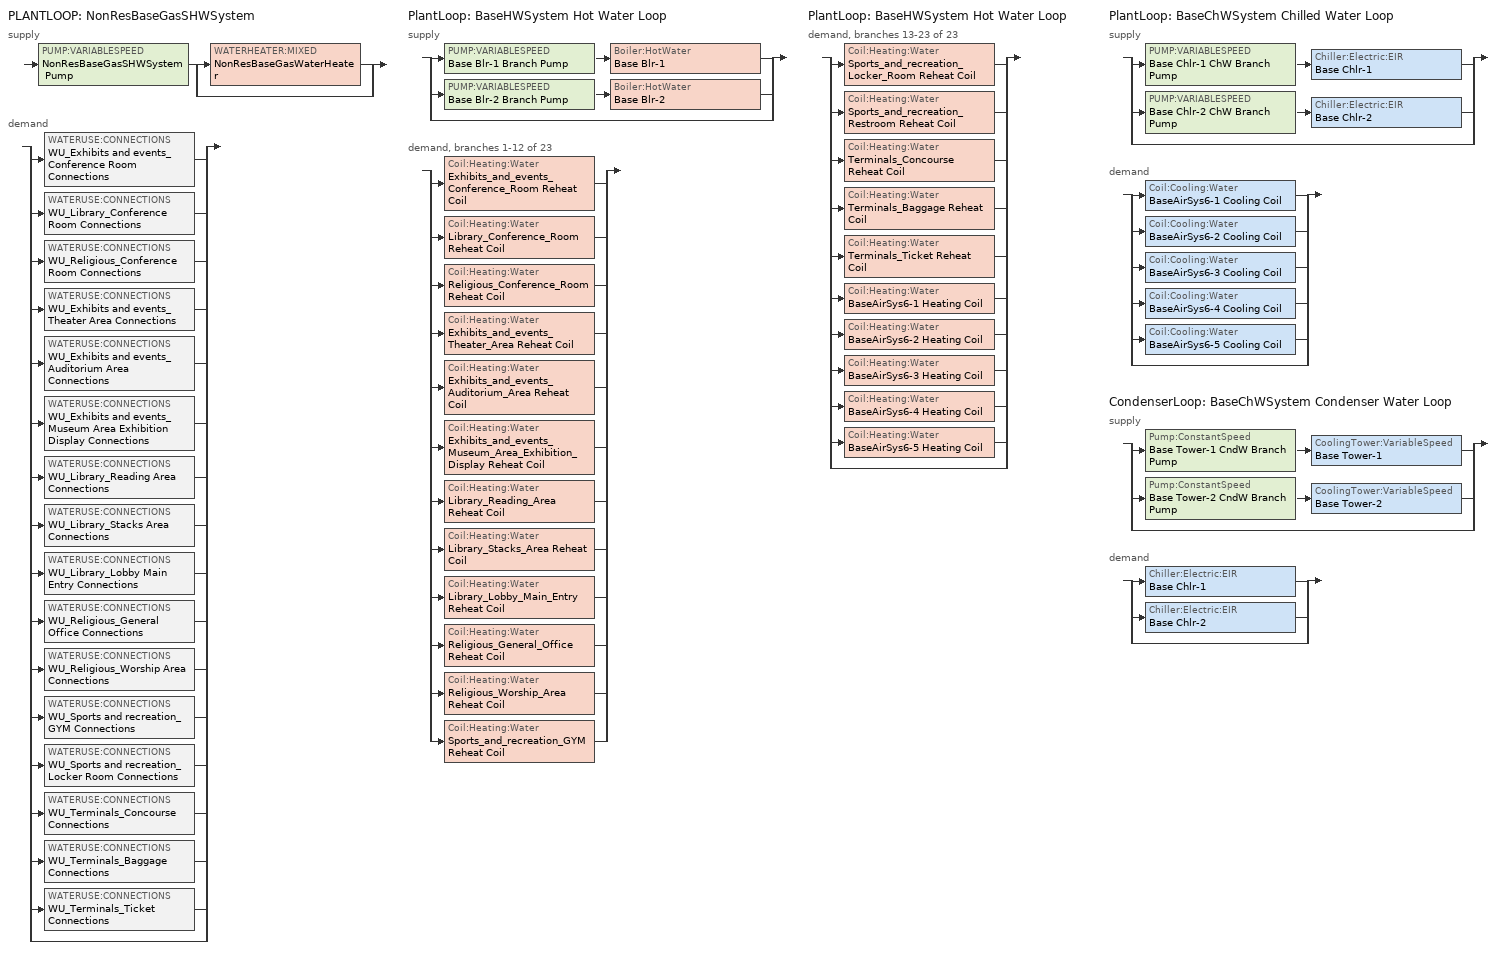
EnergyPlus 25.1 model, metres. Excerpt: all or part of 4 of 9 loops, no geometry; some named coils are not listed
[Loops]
PLANTLOOP 'NonResBaseGasSHWSystem'
 supply: PUMP:VARIABLESPEED 'NonResBaseGasSHWSystem Pump' > split
  | WATERHEATER:MIXED 'NonResBaseGasWaterHeater'
  | bypass
 demand: split
  | WATERUSE:CONNECTIONS 'WU_Exhibits and events_Conference Room Connections'
  | WATERUSE:CONNECTIONS 'WU_Library_Conference Room Connections'
  | WATERUSE:CONNECTIONS 'WU_Religious_Conference Room Connections'
  | WATERUSE:CONNECTIONS 'WU_Exhibits and events_Theater Area Connections'
  | WATERUSE:CONNECTIONS 'WU_Exhibits and events_Auditorium Area Connections'
  | WATERUSE:CONNECTIONS 'WU_Exhibits and events_Museum Area Exhibition Display Connections'
  | WATERUSE:CONNECTIONS 'WU_Library_Reading Area Connections'
  | WATERUSE:CONNECTIONS 'WU_Library_Stacks Area Connections'
  | WATERUSE:CONNECTIONS 'WU_Library_Lobby Main Entry Connections'
  | WATERUSE:CONNECTIONS 'WU_Religious_General Office Connections'
  | WATERUSE:CONNECTIONS 'WU_Religious_Worship Area Connections'
  | WATERUSE:CONNECTIONS 'WU_Sports and recreation_GYM Connections'
  | WATERUSE:CONNECTIONS 'WU_Sports and recreation_Locker Room Connections'
  | WATERUSE:CONNECTIONS 'WU_Terminals_Concourse Connections'
  | WATERUSE:CONNECTIONS 'WU_Terminals_Baggage Connections'
  | WATERUSE:CONNECTIONS 'WU_Terminals_Ticket Connections'
  | bypass
PlantLoop 'BaseHWSystem Hot Water Loop'
 supply: split
  | PUMP:VARIABLESPEED 'Base Blr-1 Branch Pump' > Boiler:HotWater 'Base Blr-1'
  | PUMP:VARIABLESPEED 'Base Blr-2 Branch Pump' > Boiler:HotWater 'Base Blr-2'
  | bypass
 demand, branches 1-12 of 23: split
  | Coil:Heating:Water 'Exhibits_and_events_Conference_Room Reheat Coil'
  | Coil:Heating:Water 'Library_Conference_Room Reheat Coil'
  | Coil:Heating:Water 'Religious_Conference_Room Reheat Coil'
  | Coil:Heating:Water 'Exhibits_and_events_Theater_Area Reheat Coil'
  | Coil:Heating:Water 'Exhibits_and_events_Auditorium_Area Reheat Coil'
  | Coil:Heating:Water 'Exhibits_and_events_Museum_Area_Exhibition_Display Reheat Coil'
  | Coil:Heating:Water 'Library_Reading_Area Reheat Coil'
  | Coil:Heating:Water 'Library_Stacks_Area Reheat Coil'
  | Coil:Heating:Water 'Library_Lobby_Main_Entry Reheat Coil'
  | Coil:Heating:Water 'Religious_General_Office Reheat Coil'
  | Coil:Heating:Water 'Religious_Worship_Area Reheat Coil'
  | Coil:Heating:Water 'Sports_and_recreation_GYM Reheat Coil'
PlantLoop 'BaseHWSystem Hot Water Loop'
 demand, branches 13-23 of 23: split
  | Coil:Heating:Water 'Sports_and_recreation_Locker_Room Reheat Coil'
  | Coil:Heating:Water 'Sports_and_recreation_Restroom Reheat Coil'
  | Coil:Heating:Water 'Terminals_Concourse Reheat Coil'
  | Coil:Heating:Water 'Terminals_Baggage Reheat Coil'
  | Coil:Heating:Water 'Terminals_Ticket Reheat Coil'
  | Coil:Heating:Water 'BaseAirSys6-1 Heating Coil'
  | Coil:Heating:Water 'BaseAirSys6-2 Heating Coil'
  | Coil:Heating:Water 'BaseAirSys6-3 Heating Coil'
  | Coil:Heating:Water 'BaseAirSys6-4 Heating Coil'
  | Coil:Heating:Water 'BaseAirSys6-5 Heating Coil'
  | bypass
PlantLoop 'BaseChWSystem Chilled Water Loop'
 supply: split
  | PUMP:VARIABLESPEED 'Base Chlr-1 ChW Branch Pump' > Chiller:Electric:EIR 'Base Chlr-1'
  | PUMP:VARIABLESPEED 'Base Chlr-2 ChW Branch Pump' > Chiller:Electric:EIR 'Base Chlr-2'
  | bypass
 demand: split
  | Coil:Cooling:Water 'BaseAirSys6-1 Cooling Coil'
  | Coil:Cooling:Water 'BaseAirSys6-2 Cooling Coil'
  | Coil:Cooling:Water 'BaseAirSys6-3 Cooling Coil'
  | Coil:Cooling:Water 'BaseAirSys6-4 Cooling Coil'
  | Coil:Cooling:Water 'BaseAirSys6-5 Cooling Coil'
  | bypass
CondenserLoop 'BaseChWSystem Condenser Water Loop'
 supply: split
  | Pump:ConstantSpeed 'Base Tower-1 CndW Branch Pump' > CoolingTower:VariableSpeed 'Base Tower-1'
  | Pump:ConstantSpeed 'Base Tower-2 CndW Branch Pump' > CoolingTower:VariableSpeed 'Base Tower-2'
  | bypass
 demand: split
  | Chiller:Electric:EIR 'Base Chlr-1'
  | Chiller:Electric:EIR 'Base Chlr-2'
  | bypass
[SIZING:PLANT]
NonResBaseGasSHWSystem: Loop Type=Heating; Design Loop Exit Temperature=57.2222; Loop Design Temperature Difference=44.4444; Sizing Option=NonCoincident; Zone Timesteps in Averaging Window=1
[Sizing:Plant] Sizing Option=NonCoincident; Zone Timesteps in Averaging Window=1; Coincident Sizing Factor Mode=None
Name | Loop Type | Design Loop Exit Temperature {C} | Loop Design Temperature Difference {deltaC}
BaseHWSystem Hot Water Loop | Heating | 71.1111 | 22.2222
BaseChWSystem Chilled Water Loop | Cooling | 6.66667 | 11.1111
BaseChWSystem Condenser Water Loop | Condenser | 27.7778 | 5.6
[PUMP:VARIABLESPEED]
NonResBaseGasSHWSystem Pump: Design Maximum Flow Rate=Autosize; Design Pump Head=179352; Design Power Consumption=Autosize; Motor Efficiency=0.9; Fraction of Motor Inefficiencies to Fluid Stream=0; Coefficient 1 of the Part Load Performance Curve=0; Coefficient 2 of the Part Load Performance Curve=1; Coefficient 3 of the Part Load Performance Curve=0; Coefficient 4 of the Part Load Performance Curve=0; Design Minimum Flow Rate=0; Pump Control Type=Continuous; Design Power Sizing Method=PowerPerFlowPerPressure; Design Electric Power per Unit Flow Rate=348701.1; Design Shaft Power per Unit Flow Rate per Unit Head=1.28205; Design Minimum Flow Rate Fraction=0; EndUse Subcategory=General
[Pump:VariableSpeed] Design Maximum Flow Rate {m3/s}=autosize; Design Pump Head {Pa}=179352; Design Power Consumption {W}=autosize; Motor Efficiency=0.9; Fraction of Motor Inefficiencies to Fluid Stream=0; Coefficient 1 of the Part Load Performance Curve=0.0273; Coefficient 2 of the Part Load Performance Curve=-0.1317; Coefficient 3 of the Part Load Performance Curve=0.6642; Coefficient 4 of the Part Load Performance Curve=0.4445; Design Minimum Flow Rate {m3/s}=0; Pump Control Type=Intermittent; Skin Loss Radiative Fraction=0.5; Design Power Sizing Method=PowerPerFlowPerPressure; Design Electric Power per Unit Flow Rate {W/(m3/s)}=348701.1; Design Shaft Power per Unit Flow Rate per Unit Head {W/((m3/s)-Pa)}=1.28205; Design Minimum Flow Rate Fraction=0
Base Blr-1 Branch Pump; Base Blr-2 Branch Pump; Base Chlr-1 ChW Branch Pump; Base Chlr-2 ChW Branch Pump
[WATERHEATER:MIXED]
NonResBaseGasWaterHeater: Tank Volume=1.88586; Setpoint Temperature Schedule=SHWSystemSetpointTemp135; Deadband Temperature Difference=2; Maximum Temperature Limit=82; Heater Control Type=Cycle; Heater Maximum Capacity=145206; Heater Minimum Capacity=0; Heater Ignition Minimum Flow Rate=0; Heater Ignition Delay=0; Heater Fuel Type=NaturalGas; Heater Thermal Efficiency=0.8; Off Cycle Parasitic Fuel Consumption Rate=0; Off Cycle Parasitic Heat Fraction to Tank=0; On Cycle Parasitic Fuel Consumption Rate=0; On Cycle Parasitic Heat Fraction to Tank=0; Ambient Temperature Indicator=Schedule; Ambient Temperature Schedule=WaterHeaterAmbientTemp; Off Cycle Loss Coefficient to Ambient Temperature=25.4267; Off Cycle Loss Fraction to Zone=1; On Cycle Loss Coefficient to Ambient Temperature=25.4267; On Cycle Loss Fraction to Zone=1; Use Side Effectiveness=1; Source Side Effectiveness=1; Use Side Design Flow Rate=autosize; Source Side Design Flow Rate=autosize; Indirect Water Heating Recovery Time=1.5; Source Side Flow Control Mode=IndirectHeatPrimarySetpoint; EndUse Subcategory=General
[PLANTLOOP]
NonResBaseGasSHWSystem: Fluid Type=Water; Plant Equipment Operation Scheme=NonResBaseGasSHWSystem Operation Schemes; Maximum Loop Temperature=100; Minimum Loop Temperature=0; Maximum Loop Flow Rate=Autosize; Minimum Loop Flow Rate=0; Plant Loop Volume=Autocalculate; Load Distribution Scheme=Optimal; Plant Loop Demand Calculation Scheme=SingleSetpoint; Common Pipe Simulation=None; Pressure Simulation Type=None; Loop Circulation Time=2
[PlantLoop] Fluid Type=Water; Maximum Loop Temperature {C}=100; Minimum Loop Temperature {C}=0; Minimum Loop Flow Rate {m3/s}=0; Plant Loop Volume {m3}=autocalculate; Load Distribution Scheme=Optimal; Plant Loop Demand Calculation Scheme=SingleSetpoint; Common Pipe Simulation=None
Name | Plant Equipment Operation Scheme | Maximum Loop Flow Rate {m3/s}
BaseHWSystem Hot Water Loop | BaseHWSystem Operation | 6.30902e+06
BaseChWSystem Chilled Water Loop | BaseChWSystem Chiller Operation | autosize
[PLANTEQUIPMENTLIST]
NonResBaseGasSHWSystem Equipment List: NonResBaseGasWaterHeater
[PlantEquipmentList]
BaseHWSystem All Equipment: Base Blr-1, Base Blr-2
BaseChWSystem All Chillers: Base Chlr-1, Base Chlr-2
[PLANTEQUIPMENTOPERATION:HEATINGLOAD]
NonResBaseGasSHWSystem Heating Operation Scheme: Load Range 1 Lower Limit=0; Load Range 1 Upper Limit=1000000000; Range 1 Equipment List=NonResBaseGasSHWSystem Equipment List
[PlantEquipmentOperation:HeatingLoad]
BaseHWSystem Operation All Hours: Load Range 1 Lower Limit {W}=0; Load Range 1 Upper Limit {W}=1000000000000000; Range 1 Equipment List=BaseHWSystem All Equipment
[PLANTEQUIPMENTOPERATIONSCHEMES]
NonResBaseGasSHWSystem Operation Schemes: Control Scheme 1=NonResBaseGasSHWSystem Heating Operation Scheme; Control Scheme 1 Schedule=Always On Discrete
[PlantEquipmentOperationSchemes] Control Scheme 1 Schedule=Always On Discrete
Name | Control Scheme 1
BaseHWSystem Operation | BaseHWSystem Operation All Hours
BaseChWSystem Chiller Operation | BaseChWSystem Chiller Operation All Hours
[SETPOINTMANAGER:SCHEDULED]
NonResBaseGasSHWSystem SPM Scheduled: Control Variable=Temperature; Schedule=TargetSHWTemp135; Setpoint Node or NodeList=NonResBaseGasSHWSystem Supply Mixer Outlet Node
[SetpointManager:Scheduled]
Setpoint Manager Scheduled 1: Control Variable=Temperature; Schedule=BaseCWSystemTemp; Setpoint Node or NodeList=BaseChWSystem CndW Supply Outlet
[WATERUSE:EQUIPMENT] EndUse Subcategory=DHW-Gas; Target Temperature Schedule=TargetSHWTemp135
Name | Peak Flow Rate | Flow Rate Fraction Schedule | Zone
WU_Exhibits and events_Conference Room | 0.000100022 | AssemblyServiceHotWater | Exhibits_and_events_Conference_Room
WU_Library_Conference Room | 4.05985e-06 | AssemblyServiceHotWater | Library_Conference_Room
WU_Religious_Conference Room | 1.93655e-05 | AssemblyServiceHotWater | Religious_Conference_Room
WU_Exhibits and events_Theater Area | 0.0001794 | AssemblyServiceHotWater | Exhibits_and_events_Theater_Area
WU_Exhibits and events_Auditorium Area | 0.000179158 | AssemblyServiceHotWater | Exhibits_and_events_Auditorium_Area
WU_Exhibits and events_Museum Area Exhibition Display | 3.43061e-05 | AssemblyServiceHotWater | Exhibits_and_events_Museum_Area_Exhibition_Display
WU_Library_Reading Area | 1.47593e-05 | AssemblyServiceHotWater | Library_Reading_Area
WU_Library_Stacks Area | 2.95186e-05 | AssemblyServiceHotWater | Library_Stacks_Area
WU_Library_Lobby Main Entry | 4.05985e-06 | AssemblyServiceHotWater | Library_Lobby_Main_Entry
WU_Religious_General Office | 5.86834e-06 | AssemblyOfficeServiceHotWater | Religious_General_Office
WU_Religious_Worship Area | 0.000333261 | AssemblyServiceHotWater | Religious_Worship_Area
WU_Sports and recreation_GYM | 0.000153413 | AssemblyServiceHotWater | Sports_and_recreation_GYM
WU_Sports and recreation_Locker Room | 0.000184361 | AssemblyServiceHotWater | Sports_and_recreation_Locker_Room
WU_Terminals_Concourse | 5.60442e-05 | AssemblyServiceHotWater | Terminals_Concourse
WU_Terminals_Baggage | 6.01483e-06 | AssemblyServiceHotWater | Terminals_Baggage
WU_Terminals_Ticket | 6.01483e-06 | AssemblyServiceHotWater | Terminals_Ticket
[WATERUSE:CONNECTIONS] Drain Water Heat Exchanger Type=None; Drain Water Heat Exchanger Destination=Plant
Name | Water Use Equipment 1
WU_Exhibits and events_Conference Room Connections | WU_Exhibits and events_Conference Room
WU_Library_Conference Room Connections | WU_Library_Conference Room
WU_Religious_Conference Room Connections | WU_Religious_Conference Room
WU_Exhibits and events_Theater Area Connections | WU_Exhibits and events_Theater Area
WU_Exhibits and events_Auditorium Area Connections | WU_Exhibits and events_Auditorium Area
WU_Exhibits and events_Museum Area Exhibition Display Connections | WU_Exhibits and events_Museum Area Exhibition Display
WU_Library_Reading Area Connections | WU_Library_Reading Area
WU_Library_Stacks Area Connections | WU_Library_Stacks Area
WU_Library_Lobby Main Entry Connections | WU_Library_Lobby Main Entry
WU_Religious_General Office Connections | WU_Religious_General Office
WU_Religious_Worship Area Connections | WU_Religious_Worship Area
WU_Sports and recreation_GYM Connections | WU_Sports and recreation_GYM
WU_Sports and recreation_Locker Room Connections | WU_Sports and recreation_Locker Room
WU_Terminals_Concourse Connections | WU_Terminals_Concourse
WU_Terminals_Baggage Connections | WU_Terminals_Baggage
WU_Terminals_Ticket Connections | WU_Terminals_Ticket
[Coil:Heating:Water] Availability Schedule=Always On Discrete; U-Factor Times Area Value {W/K}=autosize; Maximum Water Flow Rate {m3/s}=autosize; Rated Capacity {W}=autosize; Rated Inlet Air Temperature {C}=16.6; Rated Outlet Water Temperature {C}=60; Rated Outlet Air Temperature {C}=32.2; Rated Ratio for Air and Water Convection=0.5
Name | Performance Input Method | Rated Inlet Water Temperature {C}
Exhibits_and_events_Conference_Room Reheat Coil | UFactorTimesAreaAndDesignWaterFlowRate | 82.2222
Library_Conference_Room Reheat Coil | NominalCapacity | 82.2222
Religious_Conference_Room Reheat Coil; Exhibits_and_events_Theater_Area Reheat Coil; Exhibits_and_events_Auditorium_Area Reheat Coil; Exhibits_and_events_Museum_Area_Exhibition_Display Reheat Coil; Library_Reading_Area Reheat Coil; Library_Stacks_Area Reheat Coil; Library_Lobby_Main_Entry Reheat Coil; Religious_General_Office Reheat Coil; Religious_Worship_Area Reheat Coil; Sports_and_recreation_GYM Reheat Coil; Sports_and_recreation_Locker_Room Reheat Coil; Sports_and_recreation_Restroom Reheat Coil; Terminals_Concourse Reheat Coil; Terminals_Baggage Reheat Coil; Terminals_Ticket Reheat Coil | NominalCapacity | 71.1111
[Pump:ConstantSpeed] Design Flow Rate {m3/s}=autosize; Design Pump Head {Pa}=134508; Design Power Consumption {W}=autosize; Motor Efficiency=0.9; Fraction of Motor Inefficiencies to Fluid Stream=0; Pump Control Type=Intermittent; Design Power Sizing Method=PowerPerFlowPerPressure; Design Electric Power per Unit Flow Rate {W/(m3/s)}=348701.1; Design Shaft Power per Unit Flow Rate per Unit Head {W/((m3/s)-Pa)}=1.28205
Base Tower-1 CndW Branch Pump; Base Tower-2 CndW Branch Pump
[Boiler:HotWater] Fuel Type=NaturalGas; Nominal Capacity {W}=autosize; Nominal Thermal Efficiency=0.82; Efficiency Curve Temperature Evaluation Variable=LeavingBoiler; Normalized Boiler Efficiency Curve=BlrHWBlrFIRRatio_fQRatioSI; Design Water Flow Rate {m3/s}=autosize; Minimum Part Load Ratio=0; Maximum Part Load Ratio=1; Optimum Part Load Ratio=1; Water Outlet Upper Temperature Limit {C}=99; Boiler Flow Mode=LeavingSetpointModulated; On Cycle Parasitic Electric Load {W}=723.478; Sizing Factor=1
Base Blr-1; Base Blr-2
[Chiller:Electric:EIR] Reference Capacity {W}=autosize; Reference COP {W/W}=5.86; Reference Leaving Chilled Water Temperature {C}=6.67; Reference Entering Condenser Fluid Temperature {C}=27.8333; Reference Chilled Water Flow Rate {m3/s}=autosize; Reference Condenser Fluid Flow Rate {m3/s}=autosize; Cooling Capacity Function of Temperature Curve=ACM_2008_ChlrWtr_Centrifugal_CAPFT; Electric Input to Cooling Output Ratio Function of Temperature Curve=ACM_2008_ChlrWtr_Centrifugal_EIRFT; Electric Input to Cooling Output Ratio Function of Part Load Ratio Curve=ACM_2008_ChlrWtr_Centrifugal_EIRFPLR; Minimum Part Load Ratio=0.1; Maximum Part Load Ratio=1; Optimum Part Load Ratio=1; Minimum Unloading Ratio=0.1; Condenser Type=WaterCooled; Condenser Fan Power Ratio {W/W}=0; Fraction of Compressor Electric Consumption Rejected by Condenser=1; Leaving Chilled Water Lower Temperature Limit {C}=2; Chiller Flow Mode=LeavingSetpointModulated; Sizing Factor=1; Basin Heater Capacity {W/K}=0; Basin Heater Setpoint Temperature {C}=10; Condenser Heat Recovery Relative Capacity Fraction=1
Base Chlr-1; Base Chlr-2
[CoolingTower:VariableSpeed] Model Type=CoolToolsCrossFlow; Design Inlet Air Wet-Bulb Temperature {C}=22.2778; Design Approach Temperature {deltaC}=5.55556; Design Range Temperature {deltaC}=5.55556; Design Water Flow Rate {m3/s}=autosize; Design Air Flow Rate {m3/s}=autosize; Design Fan Power {W}=autosize; Minimum Air Flow Rate Ratio=0.5; Fraction of Tower Capacity in Free Convection Regime=0.125; Basin Heater Capacity {W/K}=0; Basin Heater Setpoint Temperature {C}=2; Evaporation Loss Mode=SaturatedExit; Evaporation Loss Factor {percent/K}=0.2; Drift Loss Percent {percent}=0.008; Blowdown Calculation Mode=ConcentrationRatio; Blowdown Concentration Ratio=3; Number of Cells=1; Sizing Factor=1
Name | Fan Power Ratio Function of Air Flow Rate Ratio Curve
Base Tower-1 | Cooling Tower Variable Speed 1 Fan Power Ratio Curve
Base Tower-2 | Cooling Tower Variable Speed 1 Fan Power Ratio Curve 1
[CondenserLoop]
BaseChWSystem Condenser Water Loop: Fluid Type=Water; Condenser Equipment Operation Scheme=BaseChWSystem Condenser Operation; Maximum Loop Temperature {C}=100; Minimum Loop Temperature {C}=0; Maximum Loop Flow Rate {m3/s}=autosize; Minimum Loop Flow Rate {m3/s}=0; Condenser Loop Volume {m3}=autocalculate; Load Distribution Scheme=Optimal
[CondenserEquipmentList]
BaseChWSystem All Condensers: Base Tower-1, Base Tower-2
[PlantEquipmentOperation:CoolingLoad] Load Range 1 Lower Limit {W}=0; Load Range 1 Upper Limit {W}=1000000000000000
Name | Range 1 Equipment List
BaseChWSystem Chiller Operation All Hours | BaseChWSystem All Chillers
BaseChWSystem Condenser Operation All Hours | BaseChWSystem All Condensers
[CondenserEquipmentOperationSchemes]
BaseChWSystem Condenser Operation: Control Scheme 1=BaseChWSystem Condenser Operation All Hours; Control Scheme 1 Schedule=Always On Discrete
[Schedule:Day:Hourly]
WaterHeaterAmbientTempDaily: 20, 20, 20, 20, 20, 20, 20, 20, 20, 20, 20, 20, 20, 20, 20, 20, 20, 20, 20, 20, 20, 20, 20, 20
SHWSystemSetpointTemp135Daily; TargetSHWTemp135Daily: 57.2, 57.2, 57.2, 57.2, 57.2, 57.2, 57.2, 57.2, 57.2, 57.2, 57.2, 57.2, 57.2, 57.2, 57.2, 57.2, 57.2, 57.2, 57.2, 57.2, 57.2, 57.2, 57.2, 57.2
BaseCWSystemTempDaily: 21.1, 21.1, 21.1, 21.1, 21.1, 21.1, 21.1, 21.1, 21.1, 21.1, 21.1, 21.1, 21.1, 21.1, 21.1, 21.1, 21.1, 21.1, 21.1, 21.1, 21.1, 21.1, 21.1, 21.1
AssemblyServiceHotWaterWD: 0, 0, 0, 0, 0, 0, 0, 0, 0, 0.05, 0.05, 0.35, 0.05, 0.05, 0.05, 0.05, 0.05, 0, 0, 0, 0, 0, 0, 0
AssemblyServiceHotWaterSat: 0, 0, 0, 0, 0, 0, 0, 0, 0, 0.05, 0.05, 0.2, 0, 0, 0, 0, 0, 0, 0, 0.65, 0.3, 0, 0, 0
AssemblyServiceHotWaterSun: 0, 0, 0, 0, 0, 0, 0, 0, 0, 0.05, 0.05, 0.1, 0, 0, 0, 0, 0, 0, 0, 0.65, 0.3, 0, 0, 0
[Schedule:Week:Daily]
WaterHeaterAmbientTempWk: WaterHeaterAmbientTempDaily, WaterHeaterAmbientTempDaily, WaterHeaterAmbientTempDaily, WaterHeaterAmbientTempDaily, WaterHeaterAmbientTempDaily, WaterHeaterAmbientTempDaily, WaterHeaterAmbientTempDaily, WaterHeaterAmbientTempDaily, WaterHeaterAmbientTempDaily, WaterHeaterAmbientTempDaily, WaterHeaterAmbientTempDaily, WaterHeaterAmbientTempDaily
SHWSystemSetpointTemp135Wk: SHWSystemSetpointTemp135Daily, SHWSystemSetpointTemp135Daily, SHWSystemSetpointTemp135Daily, SHWSystemSetpointTemp135Daily, SHWSystemSetpointTemp135Daily, SHWSystemSetpointTemp135Daily, SHWSystemSetpointTemp135Daily, SHWSystemSetpointTemp135Daily, SHWSystemSetpointTemp135Daily, SHWSystemSetpointTemp135Daily, SHWSystemSetpointTemp135Daily, SHWSystemSetpointTemp135Daily
BaseCWSystemTempWk: BaseCWSystemTempDaily, BaseCWSystemTempDaily, BaseCWSystemTempDaily, BaseCWSystemTempDaily, BaseCWSystemTempDaily, BaseCWSystemTempDaily, BaseCWSystemTempDaily, BaseCWSystemTempDaily, BaseCWSystemTempDaily, BaseCWSystemTempDaily, BaseCWSystemTempDaily, BaseCWSystemTempDaily
TargetSHWTemp135Wk: TargetSHWTemp135Daily, TargetSHWTemp135Daily, TargetSHWTemp135Daily, TargetSHWTemp135Daily, TargetSHWTemp135Daily, TargetSHWTemp135Daily, TargetSHWTemp135Daily, TargetSHWTemp135Daily, TargetSHWTemp135Daily, TargetSHWTemp135Daily, TargetSHWTemp135Daily, TargetSHWTemp135Daily
AssemblyOfficeServiceHotWaterWk: AssemblyOfficeServiceHotWaterSun, AssemblyOfficeServiceHotWaterWD, AssemblyOfficeServiceHotWaterWD, AssemblyOfficeServiceHotWaterWD, AssemblyOfficeServiceHotWaterWD, AssemblyOfficeServiceHotWaterWD, AssemblyOfficeServiceHotWaterSat, AssemblyOfficeServiceHotWaterSun, AssemblyOfficeServiceHotWaterWD, AssemblyOfficeServiceHotWaterWD, AssemblyOfficeServiceHotWaterSun, AssemblyOfficeServiceHotWaterSun
AssemblyServiceHotWaterWk: AssemblyServiceHotWaterSun, AssemblyServiceHotWaterWD, AssemblyServiceHotWaterWD, AssemblyServiceHotWaterWD, AssemblyServiceHotWaterWD, AssemblyServiceHotWaterWD, AssemblyServiceHotWaterSat, AssemblyServiceHotWaterSun, AssemblyServiceHotWaterWD, AssemblyServiceHotWaterWD, AssemblyServiceHotWaterSun, AssemblyServiceHotWaterSun
[Schedule:Year]
WaterHeaterAmbientTemp: WaterHeaterAmbientTempWk, 1, 1, 12, 31
SHWSystemSetpointTemp135: SHWSystemSetpointTemp135Wk, 1, 1, 12, 31
BaseCWSystemTemp: BaseCWSystemTempWk, 1, 1, 12, 31
TargetSHWTemp135: TargetSHWTemp135Wk, 1, 1, 12, 31
AssemblyOfficeServiceHotWater: AssemblyOfficeServiceHotWaterWk, 1, 1, 12, 31
AssemblyServiceHotWater: AssemblyServiceHotWaterWk, 1, 1, 12, 31
[Schedule:Constant]
Always On Discrete: Hourly Value=1
[Curve:Quadratic] Maximum Value of x=100
Name | Coefficient1 Constant | Coefficient2 x | Coefficient3 x**2 | Minimum Value of x | Minimum Curve Output
BlrHWBlrFIRRatio_fQRatioSI | 0.6267 | 0.674 | -0.3073 | 0 | 0.75
ACM_2008_ChlrWtr_Centrifugal_EIRFPLR | 0.171493 | 0.588202 | 0.237373 | 0.1 | 0.23
[Curve:Cubic] Coefficient1 Constant=-0.0093; Coefficient2 x=0.0512; Coefficient3 x**2=-0.0838; Coefficient4 x**3=1.0419; Minimum Value of x=0.15; Maximum Value of x=1
Cooling Tower Variable Speed 1 Fan Power Ratio Curve; Cooling Tower Variable Speed 1 Fan Power Ratio Curve 1
[Curve:Biquadratic] Minimum Value of x=4.44; Maximum Value of x=12.22; Minimum Value of y=15.56; Maximum Value of y=29.44
Name | Coefficient1 Constant | Coefficient2 x | Coefficient3 x**2 | Coefficient4 y | Coefficient5 y**2 | Coefficient6 x*y | Minimum Curve Output | Maximum Curve Output
ACM_2008_ChlrWtr_Centrifugal_CAPFT | -0.29862 | 0.0299608 | -0.00080125 | 0.0173627 | -0.00032606 | 0.00063139 | 0.7 | 1
ACM_2008_ChlrWtr_Centrifugal_EIRFT | 0.517772 | -0.00400363 | 2.028e-05 | 0.00698793 | 8.29e-05 | -0.00015467 | 0.6 | 1.08
